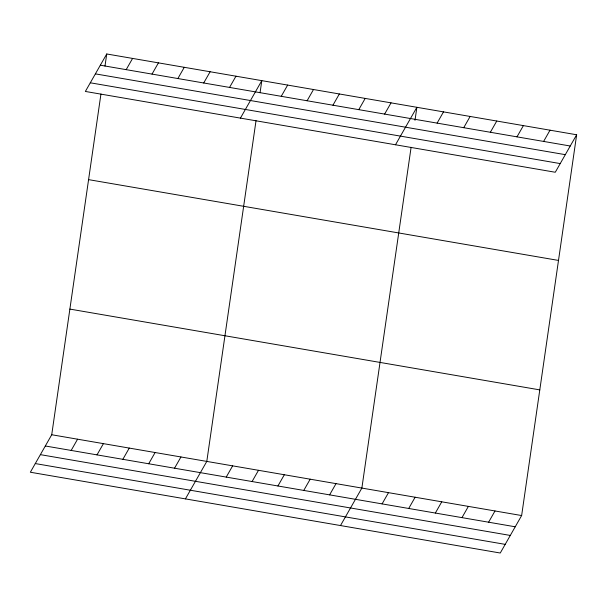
<?xml version="1.0" encoding="UTF-8"?>
<svg xmlns="http://www.w3.org/2000/svg" width="607" height="607" viewBox="0 0 607 607"><rect width="100%" height="100%" fill="white"/><g stroke="black" fill="none" stroke-linecap="round" stroke-linejoin="round"><path stroke-width="0.91" d="M576.65 134.769L555.276 172.251L85.359 91.452L106.741 53.977L576.65 134.769L521.641 515.548L500.259 553.023L30.35 472.231L51.724 434.749L100.952 94.002M104.988 66.08L106.741 53.977M256.025 120.664L206.797 461.411L185.423 498.893M260.062 92.742L261.807 80.64L240.433 118.115M411.098 147.326L361.871 488.074L340.489 525.556M414.998 120.33L416.88 107.302L395.506 144.777M126.173 69.653L132.584 58.424M152.023 74.1L158.427 62.862M177.866 78.546L184.27 67.309M203.709 82.984L210.121 71.755M229.552 87.431L235.964 76.194M71.163 450.432L77.575 439.195M281.246 96.316L287.657 85.086M97.006 454.871L103.418 443.641M307.089 100.762L313.5 89.525M122.857 459.317L129.261 448.08M332.94 105.208L339.343 93.971M148.7 463.763L155.104 452.526M358.783 109.647L365.186 98.417M174.543 468.202L180.954 456.972M384.626 114.093L391.037 102.856M226.236 477.094L232.64 465.857M437.101 123.115L443.505 111.878M252.08 481.533L258.491 470.304M463.725 127.69L470.137 116.461M277.923 485.979L284.334 474.742M490.357 132.273L496.761 121.036M303.773 490.426L310.177 479.189M516.982 136.848L523.393 125.619M329.616 494.864L336.02 483.635M543.614 141.431L550.018 130.194M382.091 503.886L388.495 492.656M408.716 508.469L415.127 497.232M435.348 513.044L441.752 501.814M461.973 517.627L468.384 506.39M488.605 522.202L495.009 510.965M100.33 65.207L570.239 146.006M95.39 73.872L565.299 154.664M90.299 82.795L560.215 163.587M88.584 179.634L558.493 260.426M69.881 309.092L539.79 389.891M51.724 434.749L521.641 515.548M45.32 445.986L515.229 526.785M40.381 454.643L510.29 535.442M35.289 463.566L505.199 544.365"/></g></svg>
